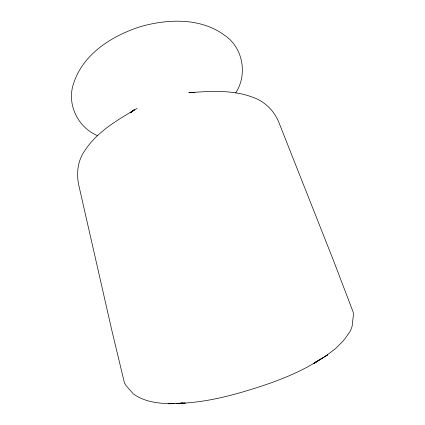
<?xml version="1.0" encoding="UTF-8"?>
<svg xmlns="http://www.w3.org/2000/svg" width="425" height="425" viewBox="0 0 425 425"><rect width="100%" height="100%" fill="white"/><g stroke="black" fill="none" stroke-linecap="round" stroke-linejoin="round"><path stroke-width="0.64" d="M235.657 92.953C247.802 74.609 243.079 47.611 224.597 35.296C200.648 17.537 167.721 18.833 140.324 26.69C112.104 35.673 82.859 54.039 73.525 83.714C66.539 103.87 77.743 127.367 97.272 135.506M130.289 112.875L134.21 109.777L130.193 112.811L131.718 111.786M130.231 112.795L132.196 111.313M132.249 111.44L134.364 110.054M319.903 359.672L322.389 358.094L321.337 358.732M325.093 356.474L335.378 348.787L342.375 341.748L344.988 338.677L350.375 330.979L352.081 326.517L353.377 315.228L353.233 312.29L333.45 260.424L279.443 123.856C274.879 111.424 265.104 101.352 252.477 97.182C232.178 89.505 209.971 91.285 188.796 92.661L193.248 92.517M137.116 108.375C117.916 119.738 97.277 131.431 84.803 150.668C77.159 161.357 76.102 175.084 79.316 187.547L111.802 330.246L124.366 382.601L125.715 385.178L133.195 393.8C146.954 403.872 166.457 404.409 182.888 403.059L176.301 403.415M320.291 359.375L315.557 362.243L327.632 354.87L313.618 363.619L317.289 361.25C296.857 373.963 274.003 382.378 251.079 389.443C228.22 396.493 204.659 402.3 180.689 403.277L185.215 403.123L176.694 403.463M174.324 403.522L168.736 403.75L174.606 403.532M174.17 403.532L171.684 403.665L174.813 403.538M176.561 403.458L179.823 403.336M176.524 403.458L177.687 403.426M194.969 92.432L191.739 92.283L194.246 92.443"/></g></svg>
